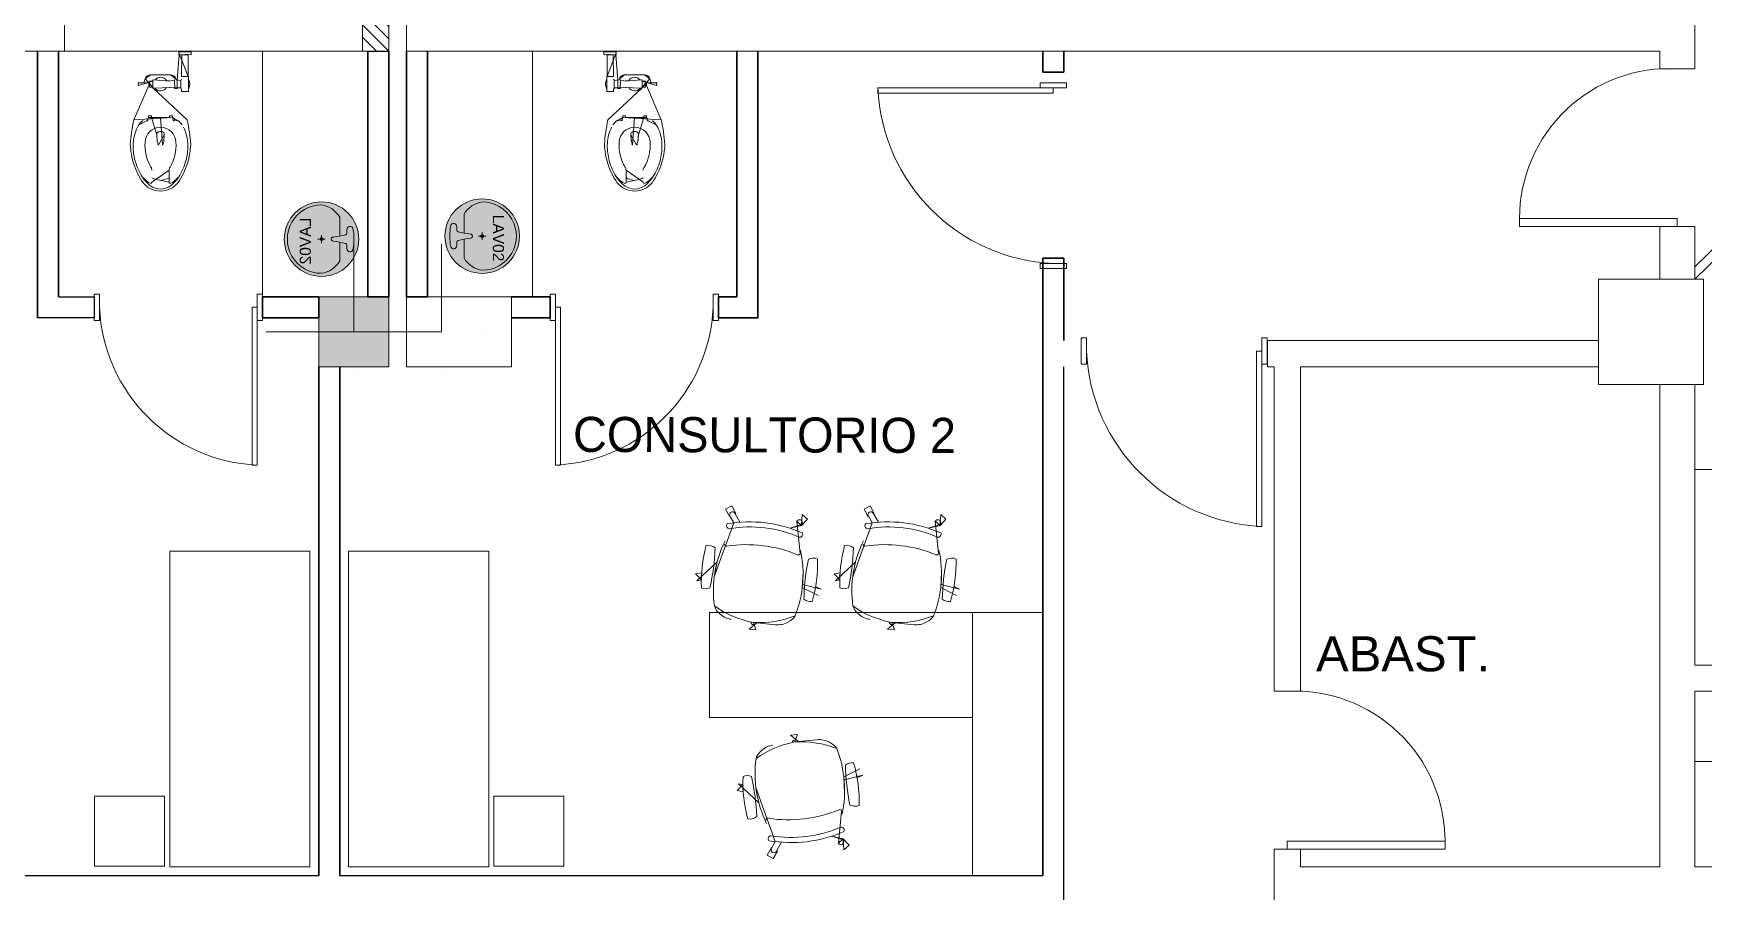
# Model space of a CAD drawing. Header units: millimetres. Extents: x 3379916 to 3461107, y 1810459 to 1930088.
# Drawn here: x 3438580 to 3448107, y 1903617 to 1908510 of the extents above; entities that cross this region are included whole.
import ezdxf

# ---------------------------------------------------------------- set-up
doc = ezdxf.new("R2010")
doc.units = ezdxf.units.MM
doc.linetypes.add('IMPORT-DASHDOT', pattern=[1000, 500, -250, 0, -250])
for name, color, linetype, lineweight in [('COL', 2, 'Continuous', 9), ('MU', 1, 'Continuous', 9), ('NO', 7, 'Continuous', 9), ('P0 - Mobiliario', 7, 'Continuous', 9), ('P0 - Paredes', 10, 'Continuous', 25), ('P0 - Puertas', 250, 'Continuous', 13), ('P0 - Textos', 250, 'Continuous', 13), ('PA', 7, 'Continuous', 9), ('PDF_P0 - Mobiliario', 15, 'Continuous', 9), ('planos entrada_dwg', 8, 'Continuous', 9), ('PU', 1, 'Continuous', 9), ('Rebars', 252, 'Continuous', 9), ('SA', 1, 'Continuous', 9)]:
    doc.layers.add(name, color=color, linetype=linetype, lineweight=lineweight)
doc.styles.add('Arial', font='arial.ttf', dxfattribs={"height": 72.09989923280342})
doc.styles.add('Arial_1', font='arial.ttf', dxfattribs={"height": 200})
doc.styles.add('Century Gothic', font='GOTHIC.TTF', dxfattribs={"height": 199.9999999903352})

# ---------------------------------------------------------------- blocks, each defined once
blk = doc.blocks.new('planos entrada_dwg_AS-21-171023-Nivel 1')
at = {"layer": 'SA'}
for p, q in [((100.0000000000227, 499.9999999999858), (177.3153940695238, 213.0003068321145)), ((191.5493706377304, 213.2389024990502), (258.5786437620499, 499.9999999999858)), ((100.0000000000085, 99.99999999999432), (164.2599583575332, 164.1948772587937)), ((213.0877093499208, 177.2346412827232), (500, 99.99999999998721))]:
    blk.add_line(p, q, dxfattribs=at)
at = {"layer": 'SA', "flags": 128}
for points in [[(600.0000000000085, 0), (600.0000000000085, 299.9999999995211), (299.9999999993292, 599.9999999999872), (0, 599.9999999999872)], [(500, 258.578643762192), (258.5786437620499, 499.9999999999858), (100.0000000000085, 499.9999999999858), (100.0000000000085, 99.99999999999432), (500, 99.99999999999432), (500, 258.5786437621991), (213.3227722197404, 191.4724505991998)]]:
    blk.add_lwpolyline(points, dxfattribs=at)
at = {"layer": 'SA'}
blk.add_circle((184.9067392336962, 184.8207475209591), 29.18417523974451, dxfattribs=at)
blk = doc.blocks.new('planos entrada_dwg_P-DE-171022-Nivel 1')
at = {"layer": 'PU', "flags": 128}
blk.add_lwpolyline([(-49.99999999998294, 1000), (-49.99999999998294, 0), (0, 0), (0, 1000)], close=True, dxfattribs=at)
at = {"layer": 'PU'}
blk.add_arc((-49.99999999998255, 48.74999999999697), 951.2500000000022, 89.99999999999999, 182.9376014287715, dxfattribs=at)
blk = doc.blocks.new('planos entrada_dwg_-COL60--171026-Nivel 1')
at = {"layer": 'COL', "flags": 128}
blk.add_lwpolyline([(-299.9999997985725, 299.9999998507121), (-299.9999997985725, -300.000000153247), (300.000000205344, -300.000000153247), (300.000000205344, 299.9999998507121)], close=True, dxfattribs=at)
blk = doc.blocks.new('planos entrada_dwg_P-IZ-171018-Nivel 1')
at = {"layer": 'PU', "flags": 128}
blk.add_lwpolyline([(49.99999999999715, 1000), (49.99999999999715, 0), (0, 0), (0, 1000)], close=True, dxfattribs=at)
at = {"layer": 'PU'}
blk.add_arc((49.99999999999677, 48.74999999999697), 951.2500000000038, 357.0623985712281, 90.00000000000003, dxfattribs=at)
blk = doc.blocks.new('planos entrada_dwg_-EJ--171034-Nivel 1')
at = {"layer": 'Rebars', "linetype": 'IMPORT-DASHDOT'}
for p, q in [((-353.5580161606049, 353.5580161678809), (353.5531956677005, -353.5531956749764)), ((-353.5549146308767, -353.5549146345148), (353.5535659266316, 353.5535659302696))]:
    blk.add_line(p, q, dxfattribs=at)
blk = doc.blocks.new('planos entrada_dwg_-COL30--171035-Nivel 1')
at = {"layer": 'Rebars'}
blk.add_hatch(color=251, dxfattribs=at).paths.add_polyline_path([(-199.9999999684907, 199.9999998905069), (-199.9999999684907, -200.0000001134736), (200.0000000355765, -200.0000001134563), (200.0000000355765, 199.9999998904896)])
at = {"layer": 'Rebars', "flags": 128}
blk.add_lwpolyline([(-199.9999999710837, 199.9999998887602), (-199.9999999710837, -200.000000115196), (200.000000032844, -200.000000115196), (200.000000032844, 199.99999988876)], close=True, dxfattribs=at)
blk = doc.blocks.new('planos entrada_dwg_RIOSTRA-171036-Nivel 1')
at = {"layer": 'Rebars'}
for p, q in [((29289.32188134059, 0), (-100000.0000000072, -129289.3218813551)), ((-41421.35623731883, 0), (-100000.0000000073, -58578.64376269573)), ((99999.99999999272, 0), (-50000, -150000.0000000146)), ((99999.99999999272, -70710.67811867397), (20710.67811865941, -150000.0000000146))]:
    blk.add_line(p, q, dxfattribs=at)
at = {"layer": 'Rebars', "flags": 128}
blk.add_lwpolyline([(-100000, 0), (100000, 0), (100000, -150000), (-100000, -150000)], close=True, dxfattribs=at)
blk = doc.blocks.new('planos entrada_dwg_S1-171041-Nivel 1')
at = {"layer": 'P0 - Mobiliario'}
blk.add_line((-0.196110693502203, -0.2270060721786429), (-0.1405401767672615, -0.3416671045128133), dxfattribs=at)
at = {"layer": 'P0 - Mobiliario', "flags": 128}
for points in [[(0.2839173751417547, 0.1067988332360983), (0.305858455831185, 0.1502267401665449), (0.3412397655192763, 0.1321041341871023), (0.2897969244513661, 0.1080381143838167), (0.291225346038118, 0.0400399807840586), (0.2839173751417547, 0.1067988332360983), (0.3188586777541787, 0.0883505064994097), (0.316154312575236, 0.0897766929119826), (0.1376377383712679, 0.0437519736588001)], [(-0.0701799166854471, 0.0616438407450915), (-0.094861445715651, 0.0864087138324976), (-0.0336818357463926, -0.0034597422927618), (0.0315370375756174, 0.0230929274111986), (-0.049346107756719, -0.0111323092132807), (-0.1049109378363937, 0.0403620712459088), (-0.1228612174745649, 0.0581891164183617)], [(0.2274042072240264, -0.5211682748049498), (0.232990866759792, -0.555682996287942), (0.1897991618607193, -0.5368213318288328), (0.1937132852617651, -0.561815245077014), (0.2558244878891856, -0.4161692298948765), (0.1960717143956572, -0.4534271396696569), (0.1806712003890425, -0.4616162665188314), (0.4315018879715354, -0.2515989895910025), (0.4715533612761648, -0.257669571787119), (0.4710376674775035, -0.2606837823987008), (0.5195560941938312, -0.2684494219720364), (0.525865979725495, -0.2291964683681726), (0.4777795823756607, -0.2217491865158081), (0.4807709103915841, -0.2269699275493622), (0.4222256599459798, -0.217093063518405)], [(-0.1405401767672615, -0.3416671045128133), (-0.1859889307497639, -0.3425741568211784), (-0.1680149284628186, -0.3780397363012568), (-0.1491563466810533, -0.3238909319044673)]]:
    blk.add_lwpolyline(points, dxfattribs=at)
at = {"layer": 'P0 - Mobiliario'}
for centre, radius, start, end in [((0.3297473958227783, -0.6301704403012992), 0.7990910000000003, 108.740646648251, 126.2940865550145), ((0.030753635102883, 0.0846161525696516), 0.059532, 352.3278767053593, 44.7813767783053), ((0.240985973039642, 0.0794772990047932), 0.017185, 81.52387664680055, 211.0903764267902), ((-0.3954160248395055, -0.4921073149889709), 0.868709999999999, 28.24177671185723, 42.65137653714503), ((0.3041081766132265, 0.1011642962694168), 0.0158730000000001, 334.3848766597308, 154.36937664724), ((0.2397342456970364, -0.5815340578556062), 0.6394720000000004, 97.66547664982313, 131.8346766328395), ((-0.0855739114340395, 0.0246129371225834), 0.058674, 190.535876487358, 239.6068765690269), ((-0.5902403385844082, 1.178532652556896), 1.294799999999999, 291.5208766586811, 301.6798765944715), ((-0.0779650153126568, 0.0403212793171406), 0.015873, 95.92857657798054, 146.6767765250789), ((0.1420772338751703, 0.0349253732711077), 0.009884, 116.7487617032985, 228.9378767085053), ((-0.4061159098055215, -0.4706680402159692), 0.7359309999999994, 26.59177664003439, 42.60127671079717), ((-0.2574984708335251, -0.3931782860308886), 0.6701699999999996, 26.42457650633702, 43.79207654050051), ((-0.2508545683231205, -0.4061902277171613), 0.6701699999999998, 10.30587658470332, 27.67317670544759), ((-0.4118643475230784, -0.4598936289548875), 0.8687099999999995, 11.44687651401651, 25.85597685539854), ((-0.0933751740958542, -0.1753913797438145), 0.114965, 170.4136766245872, 206.671276766286), ((-0.1129760851617903, -0.1633475348353386), 0.0940300000000001, 141.7127766352583, 175.6738766862172), ((0.3733554279897362, -0.1184131000190973), 0.5602879999999999, 178.6366765887547, 203.4816767992624), ((-0.4007725918199868, -0.4811328127980234), 0.7359309999999998, 11.49687666739272, 27.50597673375805), ((0.4786631150636823, -0.2426989004015922), 0.015873, 262.3848766398495, 82.36947656018346), ((-0.1377688103821129, -0.3393762484192849), 0.015873, 128.5667766666597, 285.4118765335584), ((0.3416456806007774, -0.0563102439045906), 0.5602879999999996, 210.6160766137999, 235.4608765893235), ((-0.1118469422217459, 0.1070301458239555), 0.6394720000000004, 282.2628767229281, 316.4318765816556), ((0.330230217659846, -0.3335682041943074), 0.0098839999999999, 185.1596765914902, 297.3488766680461), ((0.4243186006788166, -0.2795757167041302), 0.017185, 203.0073767372521, 332.5738766511716), ((0.0217994640115649, -0.4009584337472917), 0.1149649999999999, 207.4264767206131, 243.6838766336426), ((0.827143946895376, -1.597384020686149), 1.294799999999999, 112.4174867608384, 122.5767365377082), ((-0.0984592360910029, 0.2084630522876978), 0.7990910000000003, 287.8038765804383, 305.3568768118831), ((0.3052000591997058, -0.4528812728822233), 0.059532, 9.315876554376864, 61.76977648693085), ((0.0200611485633999, -0.4238981008529663), 0.0940299999999999, 238.4238767263647, 272.384876590044), ((0.1883813834283501, -0.5119226202368738), 0.058674, 174.4913766715148, 223.5618767604798), ((0.2055673191789538, -0.5149707105010748), 0.015873, 267.4208766404929, 318.1688765473056)]:
    blk.add_arc(centre, radius, start, end, dxfattribs=at)
blk = doc.blocks.new('planos entrada_dwg__U41-171042-Nivel 1')
at = {"layer": 'P0 - Puertas', "flags": 128}
for points in [[(-170.0000003497285, 149.9999960497864), (-199.9999999120069, 149.9999960497864), (-199.9999999120069, 0), (-170.0000011031336, 0), (-170.0000011031336, 149.9999960497864)], [(859.9999999715778, 149.9999978069986), (829.9999999436382, 149.9999978069986), (829.9999999436382, 1.0543270978e-06), (859.999999101757, 1.0543270978e-06), (859.999999101757, 149.9999978069986)], [(-169.9999980851213, -925.00000454626), (-169.9999980851213, 74.9999949321994), (-139.9999995925458, 74.9999949321994), (-139.9999995925458, -925.0000063034724), (-169.9999980851213, -925.0000063034724)]]:
    blk.add_lwpolyline(points, dxfattribs=at)
at = {"layer": 'P0 - Puertas'}
blk.add_arc((-214.7378943730583, 119.7378871497148), 1045.695340698736, 272.4520289822531, 357.5479712825325, dxfattribs=at)
blk = doc.blocks.new('planos entrada_dwg_INOD-01-171040-Nivel 1')
at = {"layer": 'P0 - Mobiliario', "flags": 128}
for points in [[(3421749.482151361, 1903460.389113995), (3421763.552904118, 1903460.389118899), (3421763.552917992, 1903420.580021147), (3421691.812470753, 1903420.579996145), (3421677.741717996, 1903420.579991241), (3421677.741704122, 1903460.389088993), (3421553.069704931, 1903458.084496668), (3421553.069717198, 1903422.884496669), (3421677.741717193, 1903422.884540118), (3421536.941697892, 1903476.580491046), (3421536.941723051, 1903404.388491049), (3421550.795329687, 1903405.114532618), (3421553.069699573, 1903473.457749043), (3421695.350759483, 1903484.742252883), (3421745.943831782, 1903484.742270515), (3421745.943827176, 1903497.958270515), (3421697.750754041, 1903500.358253719), (3421704.09688026, 1903528.855749298), (3421701.098997721, 1903528.855748253), (3421701.098991707, 1903546.110719216), (3421697.09524812, 1903621.078135275), (3421699.004059034, 1903622.986947518), (3421742.290435874, 1903622.986962604), (3421744.199248118, 1903621.07815169), (3421744.199251506, 1903611.355981201), (3421740.180080258, 1903528.855761873), (3421737.197680258, 1903528.855760833), (3421741.613695632, 1903484.742269006), (3421741.613702839, 1903464.062162376), (3421699.680902841, 1903464.062147762), (3421695.350757289, 1903491.040184417), (3421689.854444957, 1903492.767801913), (3421667.824690586, 1903522.771186491), (3421667.824690513, 1903522.982214886), (3421667.824650731, 1903637.129258619), (3421689.78438912, 1903667.321541192), (3421738.119247453, 1903622.98696115), (3421738.119240606, 1903642.634961149), (3421703.175240607, 1903642.634948971), (3421703.175247455, 1903622.986948972), (3421729.350459668, 1903705.207884948), (3421714.119218021, 1903707.441352782), (3421713.479239051, 1903647.102152562)], [(3422009.637517072, 1903601.744398936), (3421910.897193976, 1903631.902089136), (3421901.29210049, 1903631.902085788), (3421901.292094974, 1903647.733514833), (3421910.897188459, 1903647.73351818), (3421910.897230113, 1903528.209553795), (3421901.292136628, 1903528.209550448), (3421901.292142146, 1903512.378121403), (3421910.897235631, 1903512.378124751), (3421929.837995035, 1903480.269427801), (3421924.791071639, 1903508.591931069), (3421910.897235631, 1903512.378124879), (3421924.917670851, 1903732.332099844), (3421727.815239052, 1903647.102157559), (3421713.479239052, 1903647.102152563), (3421744.197531893, 1903621.078151691), (3421924.917776989, 1903427.779552859)], [(3421966.32851558, 1903711.748738378), (3421952.650079045, 1903703.549726168), (3421929.837933258, 1903657.529387282), (3421914.38619904, 1903651.519718048), (3421910.897212044, 1903580.055821466), (3422067.766499288, 1903568.781420327), (3422047.545455645, 1903561.446595846), (3422009.63753219, 1903558.367313075), (3422067.766491429, 1903591.3303322), (3422047.545442674, 1903598.665142587), (3422009.637517072, 1903601.744398936)], [(3422268.32632548, 1903586.082977272), (3422279.126820648, 1903531.383767924), (3422210.989340705, 1903531.383744177), (3422279.126786723, 1903628.728131664)]]:
    blk.add_lwpolyline(points, dxfattribs=at)
at = {"layer": 'P0 - Mobiliario'}
for centre, radius, start, end in [((3422123.439357229, 1902835.630270432), 918.4144112725583, 93.67849389863989, 102.4834136786409), ((3422048.089159438, 1903336.305434273), 416.171422628332, 72.58669238900278, 87.73787573502348), ((3421699.270950911, 1903637.340297973), 31.44630025260215, 107.5582337131049, 180.0000199677062), ((3422157.979008309, 1902187.643543845), 1551.983626611157, 106.6707897604839, 107.555523401788), ((3421714.11921878, 1903705.265352782), 2.17599999997778, 90.00001997353615, 181.513508688733), ((3421727.175218779, 1903705.265357332), 2.176000000261586, 358.4865312447561, 90.00001997651944), ((3421924.59788732, 1903656.805944347), 5.289749624497333, 272.0923962104484, 7.860587926352719), ((3421940.287449177, 1903678.202183028), 10.57744272068727, 138.337542522877, 171.0802329657159), ((3422037.223208539, 1903589.611345297), 141.8963314117867, 126.5854190395476, 137.6322187396458), ((3422072.066382971, 1903493.538455357), 242.4793273995542, 93.16352727822401, 115.8533748062209), ((3422055.067193412, 1903580.055871708), 88.23503308378407, 91.99831882564231, 268.0017211102625), ((3422068.051443676, 1903417.20365546), 251.5468531514788, 59.76539971528375, 93.66076979504408), ((3422073.153510694, 1903407.563525267), 328.4036201138827, 77.21983630187877, 92.52511381635148), ((3422078.188098555, 1903425.170250962), 310.1210390816938, 58.76723083985212, 77.40737228945905), ((3422051.554858725, 1903344.901291166), 406.933015816079, 55.362332677663, 72.6901026279331), ((3422163.438161737, 1903572.645341373), 139.7865381324506, 28.57226536085068, 59.15631124160809), ((3422146.172628847, 1903519.54710022), 194.3889693514508, 36.07830290729288, 61.47858909680812), ((3422202.418245648, 1903579.516629854), 128.4835175583017, 0.240512413611982, 51.24411519215486), ((3421720.647262416, 1903580.055755063), 39.17142257333179, 126.9598283022057, 240.0632159962585), ((3421726.792545835, 1903636.865900153), 16.79359999920269, 142.4442607345379, 159.908108340126), ((3421714.501939399, 1903636.86589587), 16.79359999989249, 20.09193159469215, 37.55577920050867), ((3421720.647262416, 1903580.055755063), 39.17142257224186, 299.9106944072791, 53.04021163405941), ((3421914.587585921, 1903647.83346439), 3.691750628482544, 93.12706625752531, 181.5513495892403), ((3422018.179060832, 1903580.05585911), 27.77773723515933, 143.9913140821007, 180.0000199677666), ((3422018.179060832, 1903580.055858852), 27.777737234769, 180.0000199670466, 216.0087258533028), ((3422007.105948813, 1903587.541678109), 14.42657674881176, 79.89343763301248, 142.1861530413197), ((3422007.105954031, 1903572.570032135), 14.4265767485021, 217.8138868938063, 280.1066023031515), ((3421971.361236715, 1902839.707530066), 762.7717160724787, 84.26784779633022, 86.48105665226088), ((3421971.360720685, 1904320.404155263), 762.7717160720377, 273.5189832834233, 275.7321921393317), ((3422062.170813405, 1903590.058783685), 5.738331477902078, 12.80235293962691, 76.64298931408295), ((3422062.170820376, 1903570.052964939), 5.73833147820215, 283.3570506222694, 347.1976870003238), ((3422213.891997693, 1903662.579604378), 33.97571819850977, 235.6387336459763, 265.0990020611907), ((3422107.378153325, 1903560.924364649), 162.9026393558157, 8.884294268099639, 24.61549660130113), ((3422107.37813999, 1903599.187415228), 162.9026393562022, 335.3845433342793, 351.115745667547), ((3422280.081314784, 1903635.810181611), 7.146086710489331, 262.3238576025839, 31.09277851885093), ((3422202.418245273, 1903580.595216267), 128.4835175582989, 308.7559247437085, 359.7595275219745), ((3422205.161102382, 1903575.792797496), 114.0959655856503, 2.141340480453635, 30.68668638289154), ((3422205.161099411, 1903584.319050665), 114.0959655859985, 329.313353552748, 357.8586994550196), ((3421550.669699574, 1903473.457748206), 2.399999999907013, 1.99769693017e-05, 87.00001996605116), ((3421699.270990839, 1903522.77119745), 31.44630025231517, 180.0000199679187, 252.4418062229481), ((3421720.435976417, 1903410.404554999), 57.59999999647625, 111.1205337865977, 119.7975003939356), ((3421697.750754877, 1903497.958253719), 2.400000000023428, 90.00001996863168, 180.0000199686317), ((3421720.858666664, 1903410.404555146), 57.59999999611597, 60.20253954208246, 68.87950614852957), ((3421743.543827176, 1903497.958269678), 2.399999999790598, 1.99741900814e-05, 90.00001997419008), ((3421914.587633163, 1903512.278181239), 3.691750628182587, 178.4486903367039, 266.8729736769548), ((3421924.597940815, 1903503.30570826), 5.289749624804643, 352.13945200658, 87.90764372406377), ((3421940.287517585, 1903481.909480514), 10.57744272056082, 188.9198069694872, 221.6624974113067), ((3422037.223215199, 1903570.50038581), 141.8963314115448, 222.3678211959647, 233.4146208959889), ((3422068.051330167, 1903742.908097006), 251.5468531511189, 266.339270140623, 300.234640220268), ((3422078.187990599, 1903734.941508698), 310.1210390818358, 282.5926676460704, 301.2328090958238), ((3422051.55469482, 1903815.210449802), 406.9330158165094, 287.3099373076549, 304.6377072580433), ((3422213.892055213, 1903497.532249741), 33.97571819894534, 94.90103787403194, 124.3613062900768), ((3422163.438156573, 1903587.466477579), 139.7865381316775, 300.8437286939446, 331.4277745748353), ((3422146.172586672, 1903640.564706826), 194.3889693515995, 298.5214508390233, 323.9217370284913), ((3422280.081353645, 1903524.301718642), 7.146086710532959, 328.9072614163163, 97.67618233110483), ((3421550.669722556, 1903407.511243458), 2.399999999597802, 273.0000199785323, 1.99793007366e-05), ((3421720.43595545, 1903470.564554994), 57.59999999611597, 240.2025395420821, 299.7975003942283), ((3422123.438838358, 1904324.48152064), 918.414411271833, 257.5166262570121, 266.3215460370109), ((3422072.066322668, 1903666.573300036), 242.4793274000435, 244.1466651294276, 266.8365126574865), ((3422073.153390464, 1903752.548230884), 328.4036201137601, 267.4749261194582, 282.7802036337445), ((3422048.088989543, 1903823.806304279), 416.1714226287997, 272.2621642005615, 287.4133475465715)]:
    blk.add_arc(centre, radius, start, end, dxfattribs=at)
blk = doc.blocks.new('planos entrada_dwg__U40-171043-Nivel 1')
at = {"layer": 'P0 - Mobiliario'}
blk.add_hatch(color=256, dxfattribs=at).paths.add_polyline_path([(241.499999998637, -241.4999999968524), (235.4450907905469, -187.7611944465403), (217.5839815970662, -136.7170769993871), (188.8123030146674, -90.92721284791769), (150.572787147514, -52.68769698104152), (104.7829229955248, -23.91601839841751), (53.73880554909929, -6.054909204832802), (-1.3687441e-09, 3.3265678e-09), (-53.73880555181945, -6.054909204832802), (-104.782922998245, -23.91601839786308), (-150.5727871502515, -52.68769698104152), (-188.8123030173875, -90.92721284736326), (-217.5839815998036, -136.7170770004959), (-235.4450907932498, -187.7611944459859), (-241.5000000013745, -241.4999999968524), (-235.4450907932844, -295.238805547719), (-217.5839815998036, -346.2829229937633), (-188.8123030174049, -392.0727871452328), (-150.5727871502342, -430.3123030132177), (-104.7829229982623, -459.0839815958418), (-53.73880555181945, -476.945090788872), (-1.3514182e-09, -482.999999996477), (53.73880554908197, -476.945090788872), (104.7829229955422, -459.0839815958418), (150.5727871475313, -430.3123030126633), (188.81230301465, -392.0727871452328), (217.5839815970488, -346.2829229943178), (235.4450907905469, -295.2388055471645)])
for p, q in [((0, -216.3256820948618), (0, -265.4958906946377)), ((-25.17431790511179, -241.4999999999736), (25.17431790511185, -241.4999999999736)), ((-141.5971398016609, -358.9999999999236), (-19.40437511666458, -358.9999999999236)), ((-62.94964857488594, -406.2846031793583), (-39.32390136242247, -406.2846031793583)), ((19.40437511689198, -358.9999999999236), (141.5971398016609, -358.9999999999236)), ((39.32390136515097, -406.2846031793583), (62.94964857511334, -406.2846031793583))]:
    blk.add_line(p, q, dxfattribs=at)
for radius in [241.5000000000003, 10.00000000000001]:
    blk.add_circle((0, -241.4999999999736), radius, dxfattribs=at)
for centre, radius, start, end in [((0, -241.4999999999736), 221.5000000000002, 359.9999991805735, 180.00000105601), ((-61.21841115918867, -218.4225629652019), 161.9344182730616, 188.1931735702387, 240.240138086049), ((-562.3570317511621, -260.3682471880119), 551.8385724188485, 345.5522968870517, 353.977452873383), ((0, -317.2270947050606), 13.60403854393143, 355.6157637962071, 184.3842362037924), ((562.357031748661, -260.3682471881257), 551.8385724160388, 186.0225471266364, 194.4477031130903), ((61.21841115918872, -218.4225629652019), 161.9344182730572, 299.7598619139509, 351.8068264297613), ((-62.94964857488594, -426.0937162447363), 19.80911306537453, 89.99999999983058, 256.6163226065399), ((-39.32390136242247, -394.3398535229222), 11.94474965645315, 269.9999999999999, 341.9046449538023), ((39.32390136515097, -394.3398535229222), 11.9447496564532, 198.0953550463535, 270), ((62.94964857511332, -426.0937162447363), 19.80911306537456, 283.3836773934596, 90.00000000000006), ((0, -63.72122587600871), 387.5729818071575, 259.9649411936483, 280.0350588063517)]:
    blk.add_arc(centre, radius, start, end, dxfattribs=at)
blk = doc.blocks.new('planos entrada_dwg__U43-171044-Nivel 1')
at = {"layer": 'P0 - Puertas', "flags": 128}
for points in [[(3441556.941307958, 1907023.775901253), (3441526.941308396, 1907023.775905553), (3441526.941286899, 1906873.775908906), (3441556.941285179, 1906873.775904606), (3441556.941306678, 1907023.775901253)], [(3442486.941307928, 1907023.775766011), (3442456.9413079, 1907023.77577031), (3442456.941286402, 1906873.775773663), (3442486.941285034, 1906873.775769364), (3442486.941306532, 1907023.775766011)], [(3441556.941166616, 1906048.775901009), (3441556.941295603, 1906948.775900136), (3441586.941297704, 1906948.775895836), (3441586.941168716, 1906048.775894847), (3441556.941166616, 1906048.775899146)]]:
    blk.add_lwpolyline(points, dxfattribs=at)
at = {"layer": 'P0 - Puertas'}
blk.add_arc((3441516.677198214, 1906989.040009122), 941.125806297752, 272.4520205693427, 357.5479628696045, dxfattribs=at)
blk = doc.blocks.new('planos entrada_dwg__U42-171045-Nivel 1')
at = {"layer": 'P0 - Puertas', "flags": 128}
for points in [[(-200.0000028223908, 149.9999940817066), (-170.0000027944511, 149.9999940817066), (-170.0000027944511, -2.4600993352e-06), (-200.0000008982422, -2.4600993352e-06), (-200.0000008982422, 149.9999940817066)], [(829.9999974989155, 149.9999995642128), (859.9999970611939, 149.9999995642128), (859.9999970611939, 3.022407014e-06), (829.9999993066485, 3.022407014e-06), (829.9999993066485, 149.9999995642128)], [(830.000002790325, -925.0000010318336), (830.000002790325, 74.99999844662581), (799.9999972688968, 74.99999844662581), (799.9999972688968, -925.0000029999115), (830.000002790325, -925.0000029999115)]]:
    blk.add_lwpolyline(points, dxfattribs=at)
at = {"layer": 'P0 - Puertas'}
blk.add_arc((874.7378917349532, 119.7378909785973), 1045.695340698735, 182.452029120191, 267.5479714204705, dxfattribs=at)
blk = doc.blocks.new('planos entrada_dwg__U40-V6-Nivel 1')
at = {"layer": 'P0 - Mobiliario'}
blk.add_hatch(color=256, dxfattribs=at).paths.add_polyline_path([(241.499999998637, -241.4999999968524), (235.4450907905469, -187.7611944465403), (217.5839815970662, -136.7170769993871), (188.8123030146674, -90.92721284791769), (150.572787147514, -52.68769698104152), (104.7829229955248, -23.91601839841751), (53.73880554909929, -6.054909204832802), (-1.3687441e-09, 3.3265678e-09), (-53.73880555181945, -6.054909204832802), (-104.782922998245, -23.91601839786308), (-150.5727871502515, -52.68769698104152), (-188.8123030173875, -90.92721284736326), (-217.5839815998036, -136.7170770004959), (-235.4450907932498, -187.7611944459859), (-241.5000000013745, -241.4999999968524), (-235.4450907932844, -295.238805547719), (-217.5839815998036, -346.2829229937633), (-188.8123030174049, -392.0727871452328), (-150.5727871502342, -430.3123030132177), (-104.7829229982623, -459.0839815958418), (-53.73880555181945, -476.945090788872), (-1.3514182e-09, -482.999999996477), (53.73880554908197, -476.945090788872), (104.7829229955422, -459.0839815958418), (150.5727871475313, -430.3123030126633), (188.81230301465, -392.0727871452328), (217.5839815970488, -346.2829229943178), (235.4450907905469, -295.2388055471645)])
for p, q in [((0, -216.3256820948618), (0, -265.4958906946377)), ((-25.17431790511179, -241.4999999999736), (25.17431790511185, -241.4999999999736)), ((-141.5971398016609, -358.9999999999236), (-19.40437511666458, -358.9999999999236)), ((-62.94964857488594, -406.2846031793583), (-39.32390136242247, -406.2846031793583)), ((19.40437511689198, -358.9999999999236), (141.5971398016609, -358.9999999999236)), ((39.32390136515097, -406.2846031793583), (62.94964857511334, -406.2846031793583))]:
    blk.add_line(p, q, dxfattribs=at)
for radius in [241.5000000000003, 10.00000000000001]:
    blk.add_circle((0, -241.4999999999736), radius, dxfattribs=at)
for centre, radius, start, end in [((0, -241.4999999999736), 221.5000000000002, 359.9999991805735, 180.00000105601), ((-61.21841115918867, -218.4225629652019), 161.9344182730616, 188.1931735702387, 240.240138086049), ((-562.3570317511621, -260.3682471880119), 551.8385724188485, 345.5522968870517, 353.977452873383), ((0, -317.2270947050606), 13.60403854393143, 355.6157637962071, 184.3842362037924), ((562.357031748661, -260.3682471881257), 551.8385724160388, 186.0225471266364, 194.4477031130903), ((61.21841115918872, -218.4225629652019), 161.9344182730572, 299.7598619139509, 351.8068264297613), ((-62.94964857488594, -426.0937162447363), 19.80911306537453, 89.99999999983058, 256.6163226065399), ((-39.32390136242247, -394.3398535229222), 11.94474965645315, 269.9999999999999, 341.9046449538023), ((39.32390136515097, -394.3398535229222), 11.9447496564532, 198.0953550463535, 270), ((62.94964857511332, -426.0937162447363), 19.80911306537456, 283.3836773934596, 90.00000000000006), ((0, -63.72122587600871), 387.5729818071575, 259.9649411936483, 280.0350588063517)]:
    blk.add_arc(centre, radius, start, end, dxfattribs=at)
at = {"layer": 'P0 - Mobiliario', "insert": (-138.3728920018935, -100.1298761591544), "char_height": 72.09989923280342, "width": 361.9113814074718, "attachment_point": 1, "line_spacing_factor": 0.9417779076525878, "style": 'Arial'}
blk.add_mtext('LAV02', dxfattribs=at)
blk = doc.blocks.new('planos entrada_dwg__U40-V7-Nivel 1')
at = {"layer": 'P0 - Mobiliario'}
blk.add_hatch(color=256, dxfattribs=at).paths.add_polyline_path([(241.499999998637, -241.4999999968524), (235.4450907905469, -187.7611944465403), (217.5839815970662, -136.7170769993871), (188.8123030146674, -90.92721284791769), (150.572787147514, -52.68769698104152), (104.7829229955248, -23.91601839841751), (53.73880554909929, -6.054909204832802), (-1.3687441e-09, 3.3265678e-09), (-53.73880555181945, -6.054909204832802), (-104.782922998245, -23.91601839786308), (-150.5727871502515, -52.68769698104152), (-188.8123030173875, -90.92721284736326), (-217.5839815998036, -136.7170770004959), (-235.4450907932498, -187.7611944459859), (-241.5000000013745, -241.4999999968524), (-235.4450907932844, -295.238805547719), (-217.5839815998036, -346.2829229937633), (-188.8123030174049, -392.0727871452328), (-150.5727871502342, -430.3123030132177), (-104.7829229982623, -459.0839815958418), (-53.73880555181945, -476.945090788872), (-1.3514182e-09, -482.999999996477), (53.73880554908197, -476.945090788872), (104.7829229955422, -459.0839815958418), (150.5727871475313, -430.3123030126633), (188.81230301465, -392.0727871452328), (217.5839815970488, -346.2829229943178), (235.4450907905469, -295.2388055471645)])
for p, q in [((0, -216.3256820948618), (0, -265.4958906946377)), ((-25.17431790511179, -241.4999999999736), (25.17431790511185, -241.4999999999736)), ((-141.5971398016609, -358.9999999999236), (-19.40437511666458, -358.9999999999236)), ((-62.94964857488594, -406.2846031793583), (-39.32390136242247, -406.2846031793583)), ((19.40437511689198, -358.9999999999236), (141.5971398016609, -358.9999999999236)), ((39.32390136515097, -406.2846031793583), (62.94964857511334, -406.2846031793583))]:
    blk.add_line(p, q, dxfattribs=at)
for radius in [241.5000000000003, 10.00000000000001]:
    blk.add_circle((0, -241.4999999999736), radius, dxfattribs=at)
for centre, radius, start, end in [((0, -241.4999999999736), 221.5000000000002, 359.9999991805735, 180.00000105601), ((-61.21841115918867, -218.4225629652019), 161.9344182730616, 188.1931735702387, 240.240138086049), ((-562.3570317511621, -260.3682471880119), 551.8385724188485, 345.5522968870517, 353.977452873383), ((0, -317.2270947050606), 13.60403854393143, 355.6157637962071, 184.3842362037924), ((562.357031748661, -260.3682471881257), 551.8385724160388, 186.0225471266364, 194.4477031130903), ((61.21841115918872, -218.4225629652019), 161.9344182730572, 299.7598619139509, 351.8068264297613), ((-62.94964857488594, -426.0937162447363), 19.80911306537453, 89.99999999983058, 256.6163226065399), ((-39.32390136242247, -394.3398535229222), 11.94474965645315, 269.9999999999999, 341.9046449538023), ((39.32390136515097, -394.3398535229222), 11.9447496564532, 198.0953550463535, 270), ((62.94964857511332, -426.0937162447363), 19.80911306537456, 283.3836773934596, 90.00000000000006), ((0, -63.72122587600871), 387.5729818071575, 259.9649411936483, 280.0350588063517)]:
    blk.add_arc(centre, radius, start, end, dxfattribs=at)
at = {"layer": 'P0 - Mobiliario', "insert": (-138.3728920018935, -100.1298761591544), "char_height": 72.09989923280342, "width": 361.9113814074718, "attachment_point": 1, "line_spacing_factor": 0.9417779076525878, "style": 'Arial'}
blk.add_mtext('LAV02', dxfattribs=at)
blk = doc.blocks.new('planos entrada_dwg__U40-V8-Nivel 1')
at = {"layer": 'P0 - Mobiliario'}
blk.add_hatch(color=256, dxfattribs=at).paths.add_polyline_path([(241.499999998637, -241.4999999968524), (235.4450907905469, -187.7611944465403), (217.5839815970662, -136.7170769993871), (188.8123030146674, -90.92721284791769), (150.572787147514, -52.68769698104152), (104.7829229955248, -23.91601839841751), (53.73880554909929, -6.054909204832802), (-1.3687441e-09, 3.3265678e-09), (-53.73880555181945, -6.054909204832802), (-104.782922998245, -23.91601839786308), (-150.5727871502515, -52.68769698104152), (-188.8123030173875, -90.92721284736326), (-217.5839815998036, -136.7170770004959), (-235.4450907932498, -187.7611944459859), (-241.5000000013745, -241.4999999968524), (-235.4450907932844, -295.238805547719), (-217.5839815998036, -346.2829229937633), (-188.8123030174049, -392.0727871452328), (-150.5727871502342, -430.3123030132177), (-104.7829229982623, -459.0839815958418), (-53.73880555181945, -476.945090788872), (-1.3514182e-09, -482.999999996477), (53.73880554908197, -476.945090788872), (104.7829229955422, -459.0839815958418), (150.5727871475313, -430.3123030126633), (188.81230301465, -392.0727871452328), (217.5839815970488, -346.2829229943178), (235.4450907905469, -295.2388055471645)])
for p, q in [((0, -216.3256820948618), (0, -265.4958906946377)), ((-25.17431790511179, -241.4999999999736), (25.17431790511185, -241.4999999999736)), ((-141.5971398016609, -358.9999999999236), (-19.40437511666458, -358.9999999999236)), ((-62.94964857488594, -406.2846031793583), (-39.32390136242247, -406.2846031793583)), ((19.40437511689198, -358.9999999999236), (141.5971398016609, -358.9999999999236)), ((39.32390136515097, -406.2846031793583), (62.94964857511334, -406.2846031793583))]:
    blk.add_line(p, q, dxfattribs=at)
for radius in [241.5000000000003, 10.00000000000001]:
    blk.add_circle((0, -241.4999999999736), radius, dxfattribs=at)
for centre, radius, start, end in [((0, -241.4999999999736), 221.5000000000002, 359.9999991805735, 180.00000105601), ((-61.21841115918867, -218.4225629652019), 161.9344182730616, 188.1931735702387, 240.240138086049), ((-562.3570317511621, -260.3682471880119), 551.8385724188485, 345.5522968870517, 353.977452873383), ((0, -317.2270947050606), 13.60403854393143, 355.6157637962071, 184.3842362037924), ((562.357031748661, -260.3682471881257), 551.8385724160388, 186.0225471266364, 194.4477031130903), ((61.21841115918872, -218.4225629652019), 161.9344182730572, 299.7598619139509, 351.8068264297613), ((-62.94964857488594, -426.0937162447363), 19.80911306537453, 89.99999999983058, 256.6163226065399), ((-39.32390136242247, -394.3398535229222), 11.94474965645315, 269.9999999999999, 341.9046449538023), ((39.32390136515097, -394.3398535229222), 11.9447496564532, 198.0953550463535, 270), ((62.94964857511332, -426.0937162447363), 19.80911306537456, 283.3836773934596, 90.00000000000006), ((0, -63.72122587600871), 387.5729818071575, 259.9649411936483, 280.0350588063517)]:
    blk.add_arc(centre, radius, start, end, dxfattribs=at)
at = {"layer": 'P0 - Mobiliario', "insert": (-138.3728920018935, -100.1298761591544), "char_height": 72.09989923280342, "width": 361.9113814074718, "attachment_point": 1, "line_spacing_factor": 0.9417779076525878, "style": 'Arial'}
blk.add_mtext('LAV02', dxfattribs=at)
blk = doc.blocks.new('planos entrada_dwg__U40-V9-Nivel 1')
at = {"layer": 'P0 - Mobiliario'}
blk.add_hatch(color=256, dxfattribs=at).paths.add_polyline_path([(241.499999998637, -241.4999999968524), (235.4450907905469, -187.7611944465403), (217.5839815970662, -136.7170769993871), (188.8123030146674, -90.92721284791769), (150.572787147514, -52.68769698104152), (104.7829229955248, -23.91601839841751), (53.73880554909929, -6.054909204832802), (-1.3687441e-09, 3.3265678e-09), (-53.73880555181945, -6.054909204832802), (-104.782922998245, -23.91601839786308), (-150.5727871502515, -52.68769698104152), (-188.8123030173875, -90.92721284736326), (-217.5839815998036, -136.7170770004959), (-235.4450907932498, -187.7611944459859), (-241.5000000013745, -241.4999999968524), (-235.4450907932844, -295.238805547719), (-217.5839815998036, -346.2829229937633), (-188.8123030174049, -392.0727871452328), (-150.5727871502342, -430.3123030132177), (-104.7829229982623, -459.0839815958418), (-53.73880555181945, -476.945090788872), (-1.3514182e-09, -482.999999996477), (53.73880554908197, -476.945090788872), (104.7829229955422, -459.0839815958418), (150.5727871475313, -430.3123030126633), (188.81230301465, -392.0727871452328), (217.5839815970488, -346.2829229943178), (235.4450907905469, -295.2388055471645)])
for p, q in [((0, -216.3256820948618), (0, -265.4958906946377)), ((-25.17431790511179, -241.4999999999736), (25.17431790511185, -241.4999999999736)), ((-141.5971398016609, -358.9999999999236), (-19.40437511666458, -358.9999999999236)), ((-62.94964857488594, -406.2846031793583), (-39.32390136242247, -406.2846031793583)), ((19.40437511689198, -358.9999999999236), (141.5971398016609, -358.9999999999236)), ((39.32390136515097, -406.2846031793583), (62.94964857511334, -406.2846031793583))]:
    blk.add_line(p, q, dxfattribs=at)
for radius in [241.5000000000003, 10.00000000000001]:
    blk.add_circle((0, -241.4999999999736), radius, dxfattribs=at)
for centre, radius, start, end in [((0, -241.4999999999736), 221.5000000000002, 359.9999991805735, 180.00000105601), ((-61.21841115918867, -218.4225629652019), 161.9344182730616, 188.1931735702387, 240.240138086049), ((-562.3570317511621, -260.3682471880119), 551.8385724188485, 345.5522968870517, 353.977452873383), ((0, -317.2270947050606), 13.60403854393143, 355.6157637962071, 184.3842362037924), ((562.357031748661, -260.3682471881257), 551.8385724160388, 186.0225471266364, 194.4477031130903), ((61.21841115918872, -218.4225629652019), 161.9344182730572, 299.7598619139509, 351.8068264297613), ((-62.94964857488594, -426.0937162447363), 19.80911306537453, 89.99999999983058, 256.6163226065399), ((-39.32390136242247, -394.3398535229222), 11.94474965645315, 269.9999999999999, 341.9046449538023), ((39.32390136515097, -394.3398535229222), 11.9447496564532, 198.0953550463535, 270), ((62.94964857511332, -426.0937162447363), 19.80911306537456, 283.3836773934596, 90.00000000000006), ((0, -63.72122587600871), 387.5729818071575, 259.9649411936483, 280.0350588063517)]:
    blk.add_arc(centre, radius, start, end, dxfattribs=at)
at = {"layer": 'P0 - Mobiliario', "insert": (-138.3728920018935, -100.1298761591544), "char_height": 72.09989923280342, "width": 361.9113814074718, "attachment_point": 1, "line_spacing_factor": 0.9417779076525878, "style": 'Arial'}
blk.add_mtext('LAV02', dxfattribs=at)
blk = doc.blocks.new('planos entrada_dwg-171017-Nivel 1')
at = {"layer": 'MU'}
blk.add_line((3448056.94109423, 1906022.826875208), (3449731.941094159, 1906022.826875208), dxfattribs=at)
at = {"layer": 'MU', "flags": 128}
blk.add_lwpolyline([(3448056.94109423, 1907178.604923406), (3449318.651465054, 1908408.772534959), (3454756.941094156, 1908408.772534959), (3454756.941094156, 1908358.772534959), (3449338.992376457, 1908358.772534959), (3448056.94109423, 1907108.772534788)], dxfattribs=at)
at = {"layer": 'P0 - Mobiliario', "flags": 128}
for points in [[(3439886.939832416, 1908408.774160535), (3439886.939832416, 1907008.775551098), (3439886.939832416, 1908408.775553184)], [(3441426.939629955, 1908408.774483353), (3441426.939629955, 1907008.775875377), (3441426.939629955, 1908408.775876003)], [(3443936.940417603, 1904608.748761493), (3442436.940415815, 1904608.748761493), (3442436.940415815, 1905208.749141174), (3443936.940583228, 1905208.749141174), (3443936.940583228, 1904608.748761493)]]:
    blk.add_lwpolyline(points, dxfattribs=at)
for points in [[(3440156.941368073, 1905558.775589394), (3439356.941368118, 1905558.775589394), (3439356.941368118, 1903758.775589484), (3440156.941368073, 1903758.775589484)], [(3440376.941368058, 1905558.775655377), (3441176.941368029, 1905558.775655377), (3441176.941368029, 1903758.775655466), (3440376.941368058, 1903758.775655466)], [(3443936.940583228, 1905208.74876185), (3444336.940582498, 1905208.74876185), (3444336.940582498, 1903708.775655466), (3443936.940583228, 1903708.775655466)], [(3439328.094051495, 1903761.097960668), (3439328.094051495, 1904161.097960639), (3438928.09405151, 1904161.097960639), (3438928.09405151, 1903761.097960668)], [(3441205.788684636, 1903761.098026651), (3441205.788684636, 1904161.098026621), (3441605.788684622, 1904161.098026621), (3441605.788684622, 1903761.098026651)]]:
    blk.add_lwpolyline(points, close=True, dxfattribs=at)
at = {"layer": 'P0 - Paredes', "flags": 128}
for points in [[(3438722.306825116, 1907008.775513786), (3438722.306825116, 1908408.7746633), (3438722.306825116, 1907008.774121136), (3438926.940048052, 1907008.774121136), (3438926.940048052, 1906888.773886651), (3438602.306823299, 1906888.773886651), (3438602.306823299, 1908408.776057738), (3438602.306823299, 1906888.774150342)], [(3440486.939832371, 1908408.774252713), (3440606.939832371, 1908408.774252713), (3440606.939832371, 1907008.775661724), (3440486.941306636, 1907008.775661724), (3440486.941306636, 1908408.775645363), (3440486.941306636, 1907008.774250657), (3440606.940047514, 1907008.774250657), (3440606.940047514, 1908408.77566384)], [(3440826.941306337, 1907008.775696563), (3440706.941306337, 1907008.775696563), (3440706.941306337, 1908408.775661396), (3440706.941306337, 1907008.774268121), (3440826.940047217, 1907008.774268121)], [(3440826.939629984, 1908408.77430454), (3440826.939629984, 1907008.775696563), (3440826.939629984, 1908408.775697189)], [(3442486.941290408, 1906888.775871711), (3442711.575473472, 1906888.775871711), (3442711.575473472, 1908408.776057738), (3442711.575473472, 1906888.774415851), (3442486.940031287, 1906888.774415851)], [(3442591.574191478, 1908408.7746633), (3442591.574191478, 1907008.775657761), (3442591.574191478, 1908408.77605595)], [(3444456.940564051, 1908408.776253628), (3444456.940564051, 1908288.776253628), (3444338.369135901, 1908288.776253628), (3444338.369135901, 1908408.77484274), (3444338.369135901, 1908288.774862439), (3444456.939323377, 1908288.774862439), (3444456.939323377, 1908408.774860979)], [(3440326.940108938, 1903708.774262816), (3440326.940108938, 1906608.774977791), (3440326.940108938, 1903708.775655466), (3444336.940582498, 1903708.775655466), (3444336.940582498, 1907228.776253807), (3444336.940582498, 1903708.774262816)], [(3444336.940584167, 1907228.776253807), (3444456.940584168, 1907228.776253807), (3444456.940584168, 1906758.77727853), (3444456.940584168, 1907228.774861158), (3444336.939325047, 1907228.774861158)], [(3439886.940047545, 1906888.774158448), (3439886.940047545, 1907008.774288923), (3440206.941355571, 1907008.774288923), (3440206.941355571, 1906888.775583076), (3439886.941306665, 1906888.775583076), (3440206.938184735, 1906888.775583076), (3440206.938184735, 1907008.774207593), (3439886.941306665, 1907008.774207593), (3439886.941306665, 1906888.775551098)], [(3441526.940047172, 1906888.774512917), (3441306.941327557, 1906888.774512917), (3441526.941306292, 1906888.774512917), (3441526.941306292, 1907008.774512887), (3441306.939464762, 1907008.774512887), (3441526.941306292, 1907008.774512887), (3441526.941306292, 1906888.775905567)], [(3442591.575471685, 1907008.775766003), (3442486.941305787, 1907008.775766003), (3442486.941305787, 1906888.77563377), (3442486.941305787, 1907008.774373353), (3442591.574212563, 1907008.774373353)], [(3435556.942353652, 1902208.773927585), (3435556.942353652, 1903558.775438773), (3435556.942353652, 1906608.773493529), (3435706.940848229, 1906608.773493529), (3435556.942107365, 1906608.773493529), (3435556.942107365, 1903558.775438773), (3444456.940582498, 1903558.775438773), (3444456.940582498, 1906608.777278053)], [(3435706.941293863, 1903708.774300456), (3435706.941293863, 1906608.774909246), (3435706.941293863, 1903708.775693106), (3440206.941368073, 1903708.775693106), (3440206.941368073, 1906608.774977791), (3440206.941368073, 1903708.774196863)]]:
    blk.add_lwpolyline(points, dxfattribs=at)
at = {"layer": 'PA'}
for p, q in [((3440606.941093903, 1908408.772534959), (3440606.941093903, 1908608.772534959)), ((3445619.939241016, 1906758.772534722), (3447506.941094071, 1906758.772534722))]:
    blk.add_line(p, q, dxfattribs=at)
at = {"layer": 'PA', "flags": 128}
for points in [[(3447856.941094231, 1908408.772534959), (3447856.941094231, 1908308.772534935), (3448056.94109423, 1908308.772534935), (3448056.94109423, 1909983.772534799), (3447706.941094231, 1909983.772534799), (3447706.941094231, 1909833.772534798), (3447856.941094231, 1909833.772534798), (3447856.941094231, 1908608.772534959)], [(3440706.941093903, 1908608.772534959), (3447856.941094231, 1908608.772534959), (3440706.941093903, 1908608.772534959), (3440706.941093903, 1908408.772534959), (3447856.941094231, 1908408.772534959), (3440706.941093903, 1908408.772534959)], [(3448056.94109423, 1907258.772534935), (3448056.94109423, 1907108.772535013), (3448056.94109423, 1907408.772534935), (3447856.941094231, 1907408.772534935), (3447856.941094231, 1907108.772535013), (3447856.941094231, 1907258.772534935)], [(3445619.939241016, 1906608.772534722), (3445656.941093903, 1906608.772534722), (3445656.941093903, 1904758.772535294), (3445806.941093903, 1904758.772535294), (3445806.941093903, 1906608.772534722), (3447506.941094071, 1906608.772534722)], [(3447856.941094231, 1906508.772535077), (3447856.941094231, 1903758.772535013), (3445806.941093903, 1903758.772535013), (3445806.941093903, 1903858.772535294)], [(3451056.941094392, 1903758.772535013), (3448056.94109423, 1903758.772535013), (3448056.94109423, 1904758.772535294), (3448956.941093903, 1904758.772535294), (3448956.941093903, 1904908.772535293), (3448056.941093903, 1904908.772535293), (3448056.941093903, 1906508.772535077)], [(3451056.941094392, 1903758.772535013), (3451056.941094392, 1904758.772535014), (3450056.941094392, 1904758.772535014), (3450056.941094392, 1904358.772535013), (3449906.941094393, 1904358.772535013), (3449906.941094393, 1904758.772535294), (3449756.941093903, 1904758.772535294), (3449756.941093903, 1904908.772535014), (3451206.941094393, 1904908.772535014), (3451206.941094393, 1903758.772535013), (3454856.941093932, 1903758.772535013), (3454856.941093932, 1903408.772534779), (3454706.941093932, 1903408.772534779), (3454706.941093932, 1903558.772535014), (3448006.94109423, 1903558.772535014), (3448006.94109423, 1903408.772534779), (3447856.941094232, 1903408.772534779), (3447856.941094232, 1903558.772535014), (3445656.941094157, 1903558.772535014), (3445656.941094157, 1903858.772535294), (3445806.941093903, 1903858.772535294), (3445656.941093903, 1903858.772535294)]]:
    blk.add_lwpolyline(points, dxfattribs=at)
at = {"layer": 'PDF_P0 - Mobiliario'}
blk.add_line((3445619.939241016, 1906608.772534722), (3445619.939241016, 1906758.772534722), dxfattribs=at)
at = {"layer": 'Rebars', "flags": 128}
for points in [[(3438756.939803001, 1908608.774015606), (3438756.939803001, 1908408.775409031), (3438756.939803001, 1908608.775408256)], [(3437156.939833266, 1908408.773517192), (3438756.939834666, 1908408.773517192), (3440606.941092581, 1908408.773517192), (3438756.941093788, 1908408.773517192), (3435631.97807203, 1908408.773517192), (3435631.97807203, 1907178.71380164), (3435631.97807203, 1908378.771679432)], [(3440706.941306337, 1907008.77556746), (3440706.941306337, 1906608.775567102), (3441306.94136928, 1906608.775567102), (3441306.94136928, 1907008.775658715), (3440706.941306337, 1907008.775658715), (3440706.941306337, 1906608.774174452), (3441306.940110159, 1906608.774174452), (3441306.940110159, 1907008.774266065), (3440706.940047217, 1907008.774266065)]]:
    blk.add_lwpolyline(points, dxfattribs=at)
for name, p, xscale, yscale, zscale, rotation in [('planos entrada_dwg_RIOSTRA-171036-Nivel 1', (3440606.939818558, 1908508.77427119), 0.001, 0.001, 0.001, 270.0000088044914), ('planos entrada_dwg_RIOSTRA-171036-Nivel 1', (3440606.94107768, 1908508.775663841), 0.001, 0.001, 0.001, 270.0000088044914), ('planos entrada_dwg_P-IZ-171018-Nivel 1', (3447956.941094231, 1907408.772534935), 0.9000000000000001, 0.9000000000000001, 0.9000000000000001, 90), ('planos entrada_dwg__U40-V8-Nivel 1', (3441352.090213311, 1907354.176420301), 0.8799999999574747, 0.8799999999574747, 0.8799999999574747, 270.0000773222084), ('planos entrada_dwg__U40-171043-Nivel 1', (3441352.091472432, 1907354.177812951), 0.8799999999574747, 0.8799999999574747, 0.8799999999574747, 270.0000773222084), ('planos entrada_dwg__U40-V6-Nivel 1', (3441352.091472432, 1907354.177812951), 0.8799999999574747, 0.8799999999574747, 0.8799999999574747, 270.0000773222084), ('planos entrada_dwg_P-DE-171022-Nivel 1', (3445731.941093904, 1903858.772535294), 0.9, 0.9, 0.9, 270), ('planos entrada_dwg_S1-171041-Nivel 1', (3443196.33563216, 1904220.511859047), 999.9999999516759, 999.9999999516759, 999.9999999516759, 249.8781093546265)]:
    blk.add_blockref(name, p, dxfattribs=dict(xscale=xscale, yscale=yscale, zscale=zscale, rotation=rotation))
at = {"extrusion": (0, 0, -1), "zscale": -1, "rotation": 270.0000572164346}
for p in [(-5342888.095809915, 5329939.535287888), (-5342888.097069036, 5329939.536680537)]:
    blk.add_blockref('planos entrada_dwg_INOD-01-171040-Nivel 1', p, dxfattribs=at)
for name, p, rotation in [('planos entrada_dwg_INOD-01-171040-Nivel 1', (1538425.783968615, 5329939.535287888), 270.0000572164346), ('planos entrada_dwg_INOD-01-171040-Nivel 1', (1538425.785227736, 5329939.536680537), 270.0000572164346), ('planos entrada_dwg__U41-171042-Nivel 1', (3444321.939364267, 1908028.774841756), 270.0000080694498), ('planos entrada_dwg__U41-171042-Nivel 1', (3444321.940623388, 1908028.776234406), 270.0000080694498), ('planos entrada_dwg_-EJ--171034-Nivel 1', (3440406.940078211, 1906808.774238467), 315.0000088044914), ('planos entrada_dwg_-EJ--171034-Nivel 1', (3440406.941337332, 1906808.775631118), 315.0000088044914), ('planos entrada_dwg_-EJ--171034-Nivel 1', (3440906.940078196, 1906808.774316699), 315.0000088044914), ('planos entrada_dwg_-EJ--171034-Nivel 1', (3440906.941337317, 1906808.775709348), 315.0000088044914)]:
    blk.add_blockref(name, p, dxfattribs=dict(rotation=rotation))
at = {"extrusion": (0, 0, -1)}
for name, p, xscale, yscale, zscale, rotation in [('planos entrada_dwg__U40-V9-Nivel 1', (-3440010.764562082, 1907337.048861892), 0.8799999999574747, 0.8799999999574747, -0.8799999999574747, 270.0000773222084), ('planos entrada_dwg__U40-V7-Nivel 1', (-3440010.765821203, 1907337.050254541), 0.8799999999574747, 0.8799999999574747, -0.8799999999574747, 270.0000773222084), ('planos entrada_dwg_S1-171041-Nivel 1', (-3442959.139668226, 1905400.901118415), 999.9999999516758, 999.9999999516758, -999.9999999516758, 69.87810935462663), ('planos entrada_dwg_S1-171041-Nivel 1', (-3443748.710698605, 1905400.900629598), 999.9999999516758, 999.9999999516758, -999.9999999516758, 69.87810935462663)]:
    blk.add_blockref(name, p, dxfattribs=dict(at, xscale=xscale, yscale=yscale, zscale=zscale, rotation=rotation))
for name, p in [('planos entrada_dwg_-COL60--171026-Nivel 1', (3447806.941093954, 1906808.772534938)), ('planos entrada_dwg_-COL60--171026-Nivel 1', (3447806.941093954, 1906808.772534938)), ('planos entrada_dwg_-COL30--171035-Nivel 1', (3440406.940078211, 1906808.774238467)), ('planos entrada_dwg_-COL30--171035-Nivel 1', (3440406.941337332, 1906808.775631118)), ('planos entrada_dwg__U43-171044-Nivel 1', (-0.0012591223829576, -0.0013926498766523)), ('planos entrada_dwg__U43-171044-Nivel 1', (0, 0)), ('planos entrada_dwg__U42-171045-Nivel 1', (3444756.940100414, 1906623.774887413)), ('planos entrada_dwg__U42-171045-Nivel 1', (3444756.941359535, 1906623.776280063)), ('planos entrada_dwg_AS-21-171023-Nivel 1', (3448056.941093903, 1903758.772535294))]:
    blk.add_blockref(name, p)
at = {"extrusion": (0, 0, -1), "zscale": -1}
for p in [(-6881413.881353839, -0.001747089579294), (-6881413.88261296, -0.0003544399798557)]:
    blk.add_blockref('planos entrada_dwg__U43-171044-Nivel 1', p, dxfattribs=at)
at = {"layer": 'NO', "insert": (3445896.126120554, 1905072.758674704), "char_height": 200, "width": 1187.532467532467, "attachment_point": 1, "line_spacing_factor": 0.9417779076525878, "style": 'Arial_1'}
blk.add_mtext('ABAST.', dxfattribs=at)
at = {"layer": 'P0 - Textos', "color": 7, "char_height": 199.9999999903352, "width": 2588.586462044396, "attachment_point": 2, "rotation": 359.83382231189404, "line_spacing_factor": 0.9845015114479526, "style": 'Century Gothic'}
for insert in [(3442750.361201202, 1906320.764313075), (3442750.362460324, 1906320.765705725)]:
    blk.add_mtext('CONSULTORIO 2', dxfattribs=dict(at, insert=insert))

msp = doc.modelspace()

# ---------------------------------------------------------------- block references
at = {"layer": 'planos entrada_dwg', "color": 7}
msp.add_blockref('planos entrada_dwg-171017-Nivel 1', (0, 0), dxfattribs=at)

doc.saveas('drawing.dxf')
